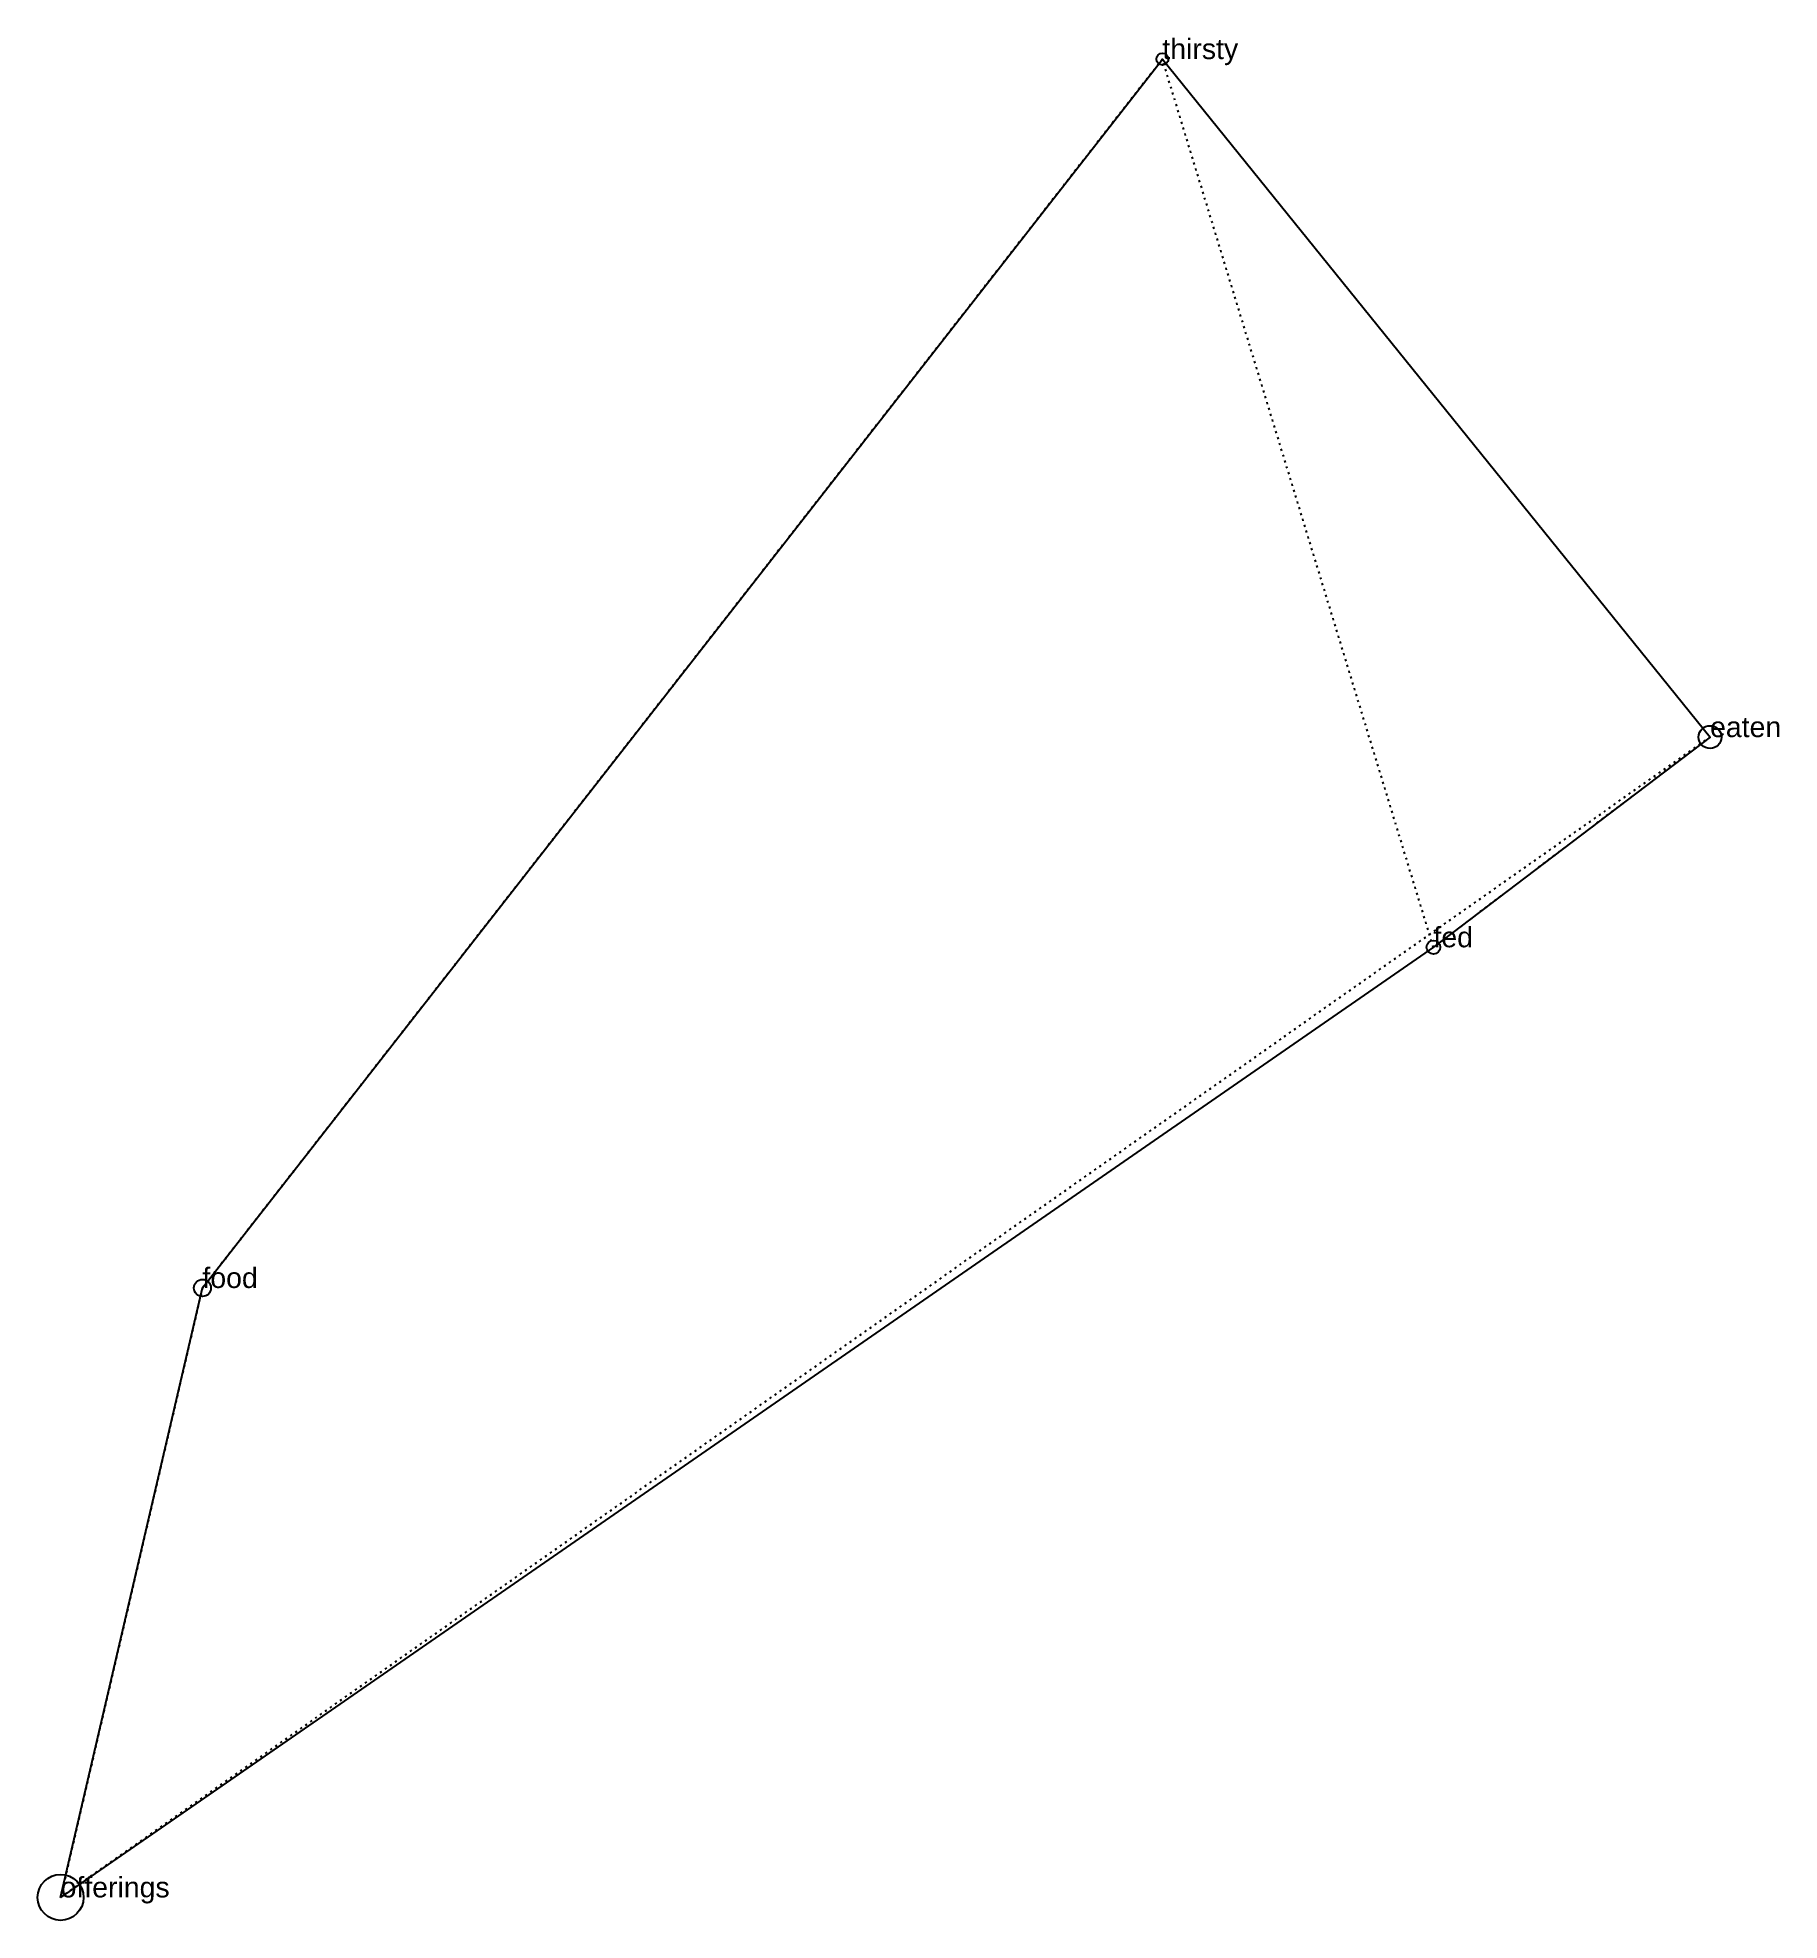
# Model space of a CAD drawing. Extents: x -46.8 to 38.8, y -34.7 to 57.8.
import ezdxf

# ---------------------------------------------------------------- set-up
doc = ezdxf.new("R2010")
doc.units = 0
doc.linetypes.add('DOT', pattern=[0.2, 0, -0.2])
doc.layers.add('TEXT', color=1, linetype='CONTINUOUS')
doc.styles.get("Standard").update_dxf_attribs({"font": 'arial.ttf'})

msp = doc.modelspace()

# ---------------------------------------------------------------- linework, layer by layer
for centre, radius in [((8.457, 56.719), 0.294), ((35.363, 23.412), 0.562), ((21.774, 13.088), 0.335), ((-38.701, -3.648), 0.419), ((-45.668, -33.585), 1.127)]:
    msp.add_circle(centre, radius)
at = {"layer": 'INTERNAL', "linetype": 'DOT'}
msp.add_polyline3d([(35.363, 23.412, 0), (21.774, 13.088, 0), (8.457, 56.719, 0), (-38.701, -3.648, 0), (-45.668, -33.585, 0), (35.363, 23.412, 0)], close=True, dxfattribs=at)
at = {"layer": 'OUTLINE', "linetype": 'CONTINUOUS'}
msp.add_polyline3d([(-45.668, -33.585, 0), (-38.701, -3.648, 0), (8.457, 56.719, 0), (35.363, 23.412, 0), (21.774, 13.088, 0), (-45.668, -33.585, 0)], close=True, dxfattribs=at)

# ---------------------------------------------------------------- texts
at = {"layer": 'TEXT'}
for s, p in [('thirsty', (8.457, 56.719)), ('eaten', (35.363, 23.412)), ('fed', (21.774, 13.088)), ('food', (-38.701, -3.648)), ('offerings', (-45.668, -33.585))]:
    msp.add_text(s, height=1, dxfattribs=at).set_placement(p)

doc.saveas('drawing.dxf')
